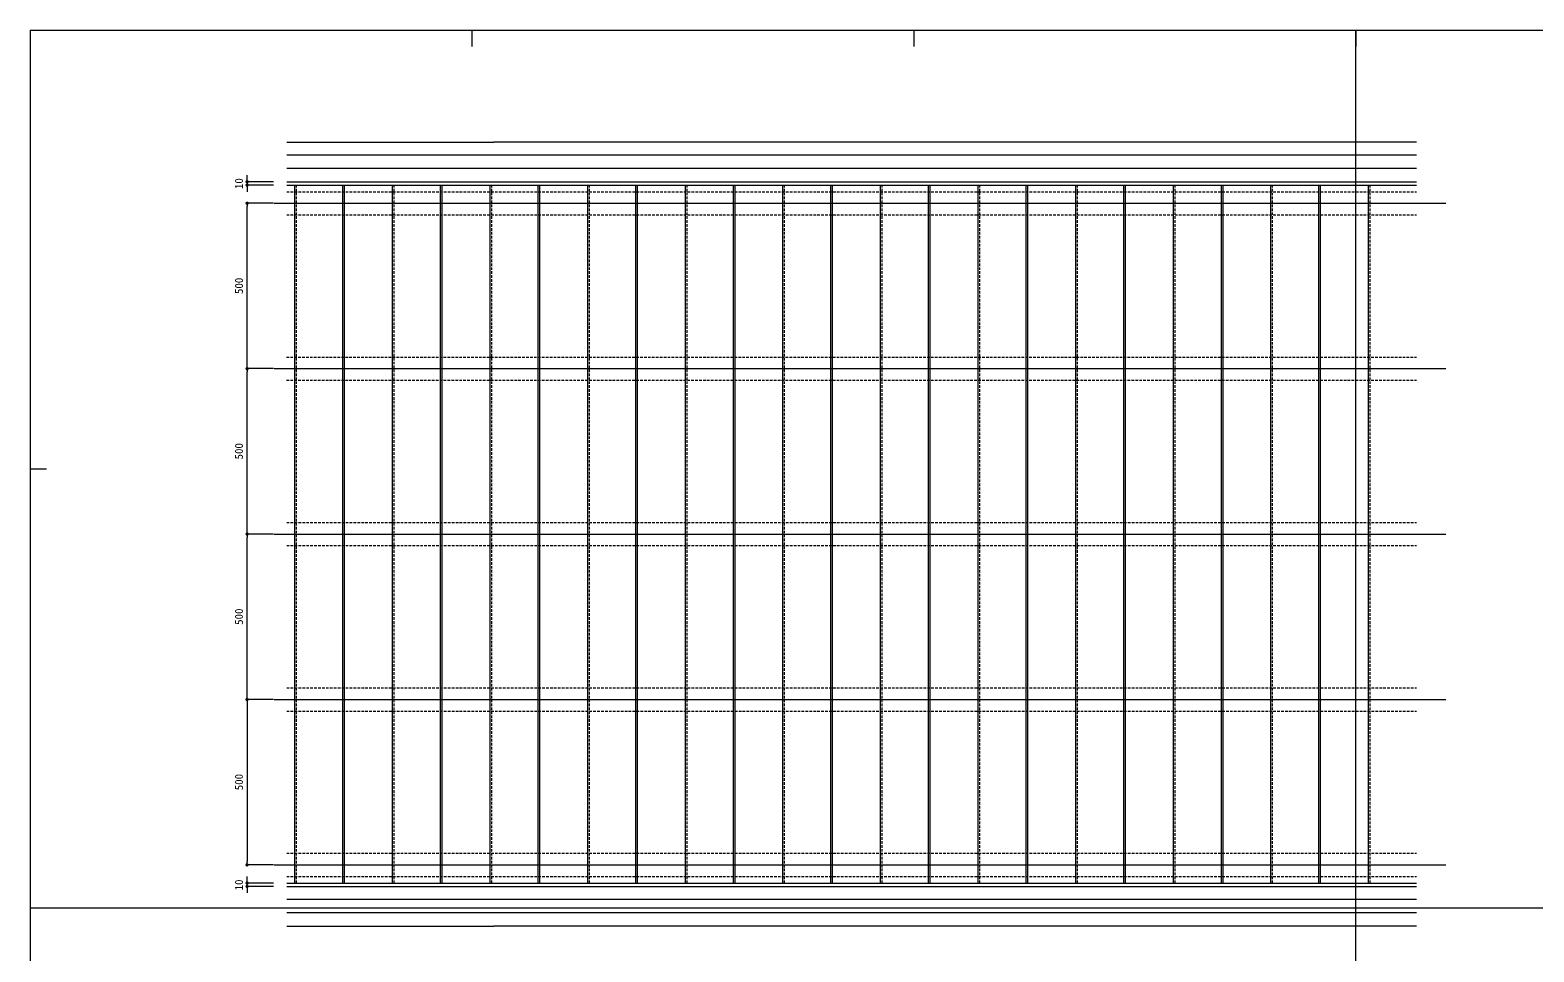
# Model space of a CAD drawing. Units: millimetres, scale not verified. Extents: x -4603 to 4686, y -14667 to 14758.
# Drawn here: x -4504 to 41, y -5940 to -3153 of the extents above; entities that cross this region are included whole.
import ezdxf
from ezdxf.enums import TextEntityAlignment as Align

# ---------------------------------------------------------------- set-up
doc = ezdxf.new("R2010")
doc.units = ezdxf.units.MM
doc.header["$LTSCALE"] = 6.6
doc.linetypes.add('DASHED1', pattern=[1.8, 1.2, -0.6])
for name, color, linetype, lineweight in [('0-4_0', 7, 'Continuous', 9), ('0-6_A-D09-金物_鋼材', 1, 'Continuous', 9), ('0-F_A-C07-目地_5', 5, 'Continuous', 9), ('1-0_0-A12-寸法_目地', 5, 'Continuous', 9), ('1-1_0-A08-芯_他', 4, 'Continuous', 9), ('1-2_A-C06-見え掛り_中線', 6, 'Continuous', 9), ('1-3_A-C05-見え掛り_細線', 1, 'Continuous', 9), ('1-5_A-C01-補助線(非印刷)', 4, 'Continuous', 9), ('1-B_0-A01-枠A', 4, 'Continuous', 9)]:
    doc.layers.add(name, color=color, linetype=linetype, lineweight=lineweight)
doc.styles.add('ＭＳ ゴシック', font='')
doc.styles.get('ＭＳ ゴシック').set_extended_font_data('MS Gothic')

# ---------------------------------------------------------------- blocks, each defined once
blk = doc.blocks.new('_Dot')
at = {"layer": '0-4_0'}
blk.add_line((-25, 0), (-50, 0), dxfattribs=at)
for points in [[(0, 0), (-25, 0), (-24.8, 3.13)], [(0, 0), (-24.8, -3.13), (-25, 0)], [(0, 0), (-24.8, 3.13), (-24.21, 6.22)], [(0, 0), (-24.21, -6.22), (-24.8, -3.13)], [(0, 0), (-24.21, 6.22), (-23.24, 9.2)], [(0, 0), (-23.24, -9.2), (-24.21, -6.22)], [(0, 0), (-23.24, 9.2), (-21.91, 12.04)], [(0, 0), (-21.91, -12.04), (-23.24, -9.2)], [(0, 0), (-21.91, 12.04), (-20.23, 14.69)], [(0, 0), (-20.23, -14.69), (-21.91, -12.04)], [(0, 0), (-20.23, 14.69), (-18.22, 17.11)], [(0, 0), (-18.22, -17.11), (-20.23, -14.69)], [(0, 0), (-18.22, 17.11), (-15.94, 19.26)], [(0, 0), (-15.94, -19.26), (-18.22, -17.11)], [(0, 0), (-15.94, 19.26), (-13.4, 21.11)], [(0, 0), (-13.4, -21.11), (-15.94, -19.26)], [(0, 0), (-13.4, 21.11), (-10.64, 22.62)], [(0, 0), (-10.64, -22.62), (-13.4, -21.11)], [(0, 0), (-10.64, 22.62), (-7.73, 23.78)], [(0, 0), (-7.73, -23.78), (-10.64, -22.62)], [(0, 0), (-7.73, 23.78), (-4.68, 24.56)], [(0, 0), (-4.68, -24.56), (-7.73, -23.78)], [(0, 0), (-4.68, 24.56), (-1.57, 24.95)], [(0, 0), (-1.57, -24.95), (-4.68, -24.56)], [(0, 0), (-1.57, 24.95), (1.57, 24.95)], [(0, 0), (1.57, -24.95), (-1.57, -24.95)], [(0, 0), (1.57, 24.95), (4.68, 24.56)], [(0, 0), (4.68, 24.56), (7.73, 23.78)], [(0, 0), (7.73, 23.78), (10.64, 22.62)], [(0, 0), (10.64, 22.62), (13.4, 21.11)], [(0, 0), (13.4, 21.11), (15.94, 19.26)], [(0, 0), (15.94, 19.26), (18.22, 17.11)], [(0, 0), (18.22, 17.11), (20.23, 14.69)], [(0, 0), (20.23, 14.69), (21.91, 12.04)], [(0, 0), (21.91, 12.04), (23.24, 9.2)], [(0, 0), (23.24, 9.2), (24.21, 6.22)], [(0, 0), (24.21, 6.22), (24.8, 3.13)], [(0, 0), (24.8, 3.13), (25, 0)], [(0, 0), (4.68, -24.56), (1.57, -24.95)], [(0, 0), (7.73, -23.78), (4.68, -24.56)], [(0, 0), (10.64, -22.62), (7.73, -23.78)], [(0, 0), (13.4, -21.11), (10.64, -22.62)], [(0, 0), (15.94, -19.26), (13.4, -21.11)], [(0, 0), (18.22, -17.11), (15.94, -19.26)], [(0, 0), (20.23, -14.69), (18.22, -17.11)], [(0, 0), (21.91, -12.04), (20.23, -14.69)], [(0, 0), (23.24, -9.2), (21.91, -12.04)], [(0, 0), (24.21, -6.22), (23.24, -9.2)], [(0, 0), (24.8, -3.13), (24.21, -6.22)], [(0, 0), (25, 0), (24.8, -3.13)]]:
    blk.add_solid(points, dxfattribs=at)
blk = doc.blocks.new('A1 waku')
at = {"layer": '1-5_A-C01-補助線(非印刷)'}
for p, q in [((7669.44, 28783.33), (7669.44, 28533.33)), ((14347.22, 28783.33), (14347.22, 28533.33)), ((21025, 2250), (21025, 28783.33)), ((21025, 28783.33), (21025, 28533.33)), ((991.67, 22150), (1241.67, 22150)), ((991.67, 15516.67), (41058.33, 15516.67)), ((991.67, 15516.67), (1241.67, 15516.67))]:
    blk.add_line(p, q, dxfattribs=at)
at = {"layer": '1-B_0-A01-枠A'}
for q in [(991.67, 916.67), (41058.33, 28783.33)]:
    blk.add_line((991.67, 28783.33), q, dxfattribs=at)

msp = doc.modelspace()

# ---------------------------------------------------------------- linework, layer by layer
at = {"layer": '0-6_A-D09-金物_鋼材', "linetype": 'DASHED1'}
for p, q in [((-3728.35, -3641.845), (-313.35, -3641.845)), ((-3728.35, -3711.845), (-313.35, -3711.845)), ((-3729.223, -4141.845), (-313.35, -4141.845)), ((-3729.223, -4211.845), (-313.35, -4211.845)), ((-3728.35, -4641.845), (-313.35, -4641.845)), ((-3728.35, -4711.845), (-313.35, -4711.845)), ((-3728.35, -5141.845), (-313.35, -5141.845)), ((-3728.35, -5211.845), (-313.35, -5211.845)), ((-3728.35, -5641.845), (-313.35, -5641.845)), ((-3728.35, -5711.845), (-313.35, -5711.845))]:
    msp.add_line(p, q, dxfattribs=at)
at = {"layer": '0-F_A-C07-目地_5', "linetype": 'DASHED1'}
for p, q in [((-3698.35, -5731.845), (-3698.35, -3621.845)), ((-3403.35, -5731.845), (-3403.35, -3621.845)), ((-3108.35, -5731.845), (-3108.35, -3621.845)), ((-2813.35, -5731.845), (-2813.35, -3621.845)), ((-2518.35, -5731.845), (-2518.35, -3621.845)), ((-2223.35, -5731.845), (-2223.35, -3621.845)), ((-1928.35, -5731.845), (-1928.35, -3621.845)), ((-1633.35, -5731.845), (-1633.35, -3621.845)), ((-1338.35, -5731.845), (-1338.35, -3621.845)), ((-1043.35, -5731.845), (-1043.35, -3621.845)), ((-748.35, -5731.845), (-748.35, -3621.845)), ((-453.35, -5731.845), (-453.35, -3621.845))]:
    msp.add_line(p, q, dxfattribs=at)
at = {"layer": '0-F_A-C07-目地_5'}
for p, q in [((-3558.35, -5731.845), (-3558.35, -3621.845)), ((-3553.35, -5731.845), (-3553.35, -3621.845)), ((-3263.35, -5731.845), (-3263.35, -3621.845)), ((-3258.35, -5731.845), (-3258.35, -3621.845)), ((-2968.35, -5731.845), (-2968.35, -3621.845)), ((-2963.35, -5731.845), (-2963.35, -3621.845)), ((-2673.35, -5731.845), (-2673.35, -3621.845)), ((-2668.35, -5731.845), (-2668.35, -3621.845)), ((-2378.35, -5731.845), (-2378.35, -3621.845)), ((-2373.35, -5731.845), (-2373.35, -3621.845)), ((-2083.35, -5731.845), (-2083.35, -3621.845)), ((-2078.35, -5731.845), (-2078.35, -3621.845)), ((-1788.35, -5731.845), (-1788.35, -3621.845)), ((-1783.35, -5731.845), (-1783.35, -3621.845)), ((-1493.35, -5731.845), (-1493.35, -3621.845)), ((-1488.35, -5731.845), (-1488.35, -3621.845)), ((-1198.35, -5731.845), (-1198.35, -3621.845)), ((-1193.35, -5731.845), (-1193.35, -3621.845)), ((-903.35, -5731.845), (-903.35, -3621.845)), ((-898.35, -5731.845), (-898.35, -3621.845)), ((-608.35, -5731.845), (-608.35, -3621.845)), ((-603.35, -5731.845), (-603.35, -3621.845))]:
    msp.add_line(p, q, dxfattribs=at)
at = {"layer": '1-0_0-A12-寸法_目地'}
for p, q in [((-3848.095, -3601.845), (-3848.095, -3591.845)), ((-3768.012, -3611.845), (-3848.095, -3611.845)), ((-3848.095, -3611.845), (-3848.095, -3621.845)), ((-3768.012, -3621.845), (-3848.095, -3621.845)), ((-3848.095, -3631.845), (-3848.095, -3641.845)), ((-3768.012, -3676.845), (-3848.095, -3676.845)), ((-3848.095, -4166.845), (-3848.095, -3686.845)), ((-3768.012, -4176.845), (-3848.095, -4176.845)), ((-3768.012, -4176.845), (-3848.095, -4176.845)), ((-3848.095, -4666.845), (-3848.095, -4186.845)), ((-3768.012, -4676.845), (-3848.095, -4676.845)), ((-3768.012, -4676.845), (-3848.095, -4676.845)), ((-3848.095, -5166.845), (-3848.095, -4686.845)), ((-3768.012, -5176.845), (-3848.095, -5176.845)), ((-3768.012, -5176.845), (-3848.095, -5176.845)), ((-3848.095, -5186.845), (-3848.095, -5666.845)), ((-3768.012, -5676.845), (-3848.095, -5676.845)), ((-3848.095, -5721.845), (-3848.095, -5711.845)), ((-3768.012, -5731.845), (-3848.095, -5731.845)), ((-3848.095, -5741.845), (-3848.095, -5731.845)), ((-3768.012, -5741.845), (-3848.095, -5741.845)), ((-3848.095, -5751.845), (-3848.095, -5761.845))]:
    msp.add_line(p, q, dxfattribs=at)
at = {"layer": '1-1_0-A08-芯_他'}
for p, q in [((-3765.798, -3676.845), (-224.455, -3676.845)), ((-3765.798, -4176.845), (-224.455, -4176.845)), ((-3765.798, -4676.845), (-224.455, -4676.845)), ((-3765.798, -5176.845), (-224.455, -5176.845)), ((-3765.798, -5676.845), (-224.455, -5676.845))]:
    msp.add_line(p, q, dxfattribs=at)
at = {"layer": '1-2_A-C06-見え掛り_中線'}
for p, q in [((-3728.35, -3491.845), (-3101.93, -3491.845)), ((-313.35, -3491.845), (-3101.93, -3491.845)), ((-3728.35, -3611.845), (-313.35, -3611.845)), ((-3728.35, -5741.845), (-313.35, -5741.845)), ((-3728.35, -5861.845), (-3101.93, -5861.845)), ((-313.35, -5861.845), (-3101.93, -5861.845))]:
    msp.add_line(p, q, dxfattribs=at)
at = {"layer": '1-3_A-C05-見え掛り_細線'}
for p, q in [((-313.35, -3531.845), (-3728.35, -3531.845)), ((-313.35, -3571.845), (-3728.35, -3571.845)), ((-3728.35, -3621.845), (-313.35, -3621.845)), ((-3703.35, -5731.845), (-3703.35, -3621.845)), ((-3408.35, -5731.845), (-3408.35, -3621.845)), ((-3113.35, -5731.845), (-3113.35, -3621.845)), ((-2818.35, -5731.845), (-2818.35, -3621.845)), ((-2523.35, -5731.845), (-2523.35, -3621.845)), ((-2228.35, -5731.845), (-2228.35, -3621.845)), ((-1933.35, -5731.845), (-1933.35, -3621.845)), ((-1638.35, -5731.845), (-1638.35, -3621.845)), ((-1343.35, -5731.845), (-1343.35, -3621.845)), ((-1048.35, -5731.845), (-1048.35, -3621.845)), ((-753.35, -5731.845), (-753.35, -3621.845)), ((-458.35, -5731.845), (-458.35, -3621.845)), ((-3728.35, -5731.845), (-313.35, -5731.845)), ((-313.35, -5781.845), (-3728.35, -5781.845)), ((-313.35, -5821.845), (-3728.35, -5821.845))]:
    msp.add_line(p, q, dxfattribs=at)

# ---------------------------------------------------------------- block references
at = {"layer": '1-0_0-A12-寸法_目地', "xscale": 0.2, "yscale": 0.2}
for p, rotation in [((-3848.095, -3611.845), 270), ((-3848.095, -3621.845), 90), ((-3848.095, -3676.845), 90), ((-3848.095, -4176.845), 270), ((-3848.095, -4176.845), 90), ((-3848.095, -4676.845), 270), ((-3848.095, -4676.845), 90), ((-3848.095, -5176.845), 270), ((-3848.095, -5176.845), 90), ((-3848.095, -5676.845), 270), ((-3848.095, -5731.845), 270), ((-3848.095, -5741.845), 90)]:
    msp.add_blockref('_Dot', p, dxfattribs=dict(at, rotation=rotation))
at = {"layer": '1-B_0-A01-枠A', "xscale": 0.2, "yscale": 0.2}
msp.add_blockref('A1 waku', (-4702.372, -8910), dxfattribs=at)

# ---------------------------------------------------------------- texts
at = {"layer": '1-0_0-A12-寸法_目地', "style": 'ＭＳ ゴシック'}
for s, p in [('10', (-3853.464, -3634.048)), ('500', (-3853.464, -3951.288)), ('500', (-3853.464, -4451.288)), ('500', (-3853.464, -4951.288)), ('500', (-3853.464, -5451.288)), ('10', (-3853.464, -5754.048))]:
    msp.add_text(s, height=24.19, rotation=90, dxfattribs=at).set_placement(p, align=Align.BOTTOM_LEFT)

doc.saveas('drawing.dxf')
